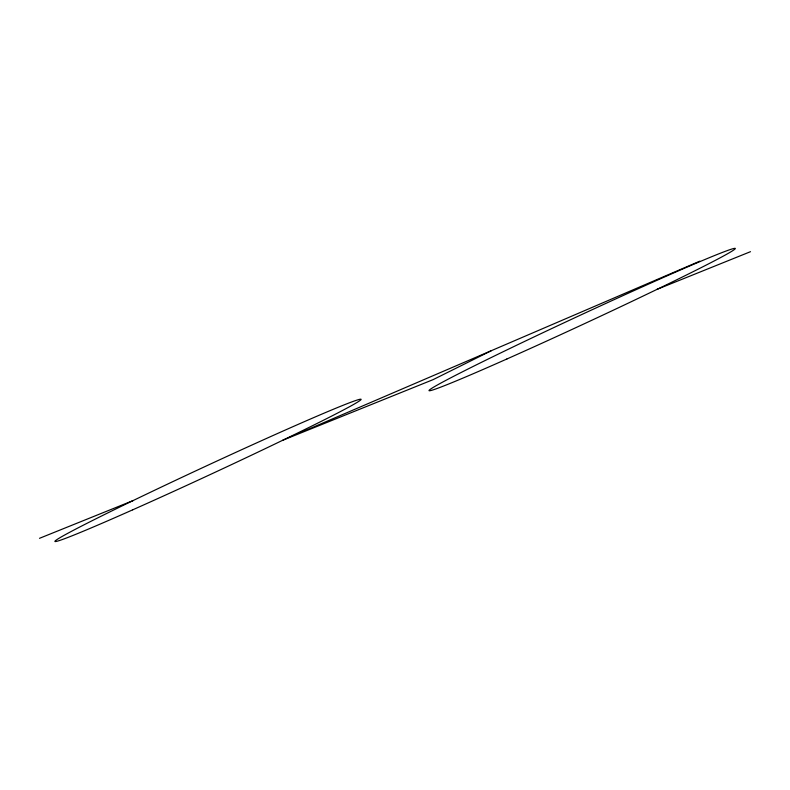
<?xml version="1.0" encoding="UTF-8"?>
<svg xmlns="http://www.w3.org/2000/svg" width="790" height="790" viewBox="0 0 790 790"><rect width="100%" height="100%" fill="white"/><g stroke="black" fill="none" stroke-linecap="round" stroke-linejoin="round"><path stroke-width="1.19" d="M491.262 350.721L433.078 379.654L282.741 440.257L699.782 261.174M39.5 538.316L133.056 500.603M656.944 289.397L750.5 251.684M132.7 509.827A168.892 4.72 -24.9 0 0 361.089 399.325A168.892 4.72 -24.9 0 0 129.896 502.124A168.892 4.72 -24.9 0 0 132.7 509.827M506.913 358.976A168.892 4.72 -24.9 0 0 735.302 248.475A168.892 4.72 -24.9 0 0 504.099 351.274A168.892 4.72 -24.9 0 0 506.913 358.976"/></g></svg>
